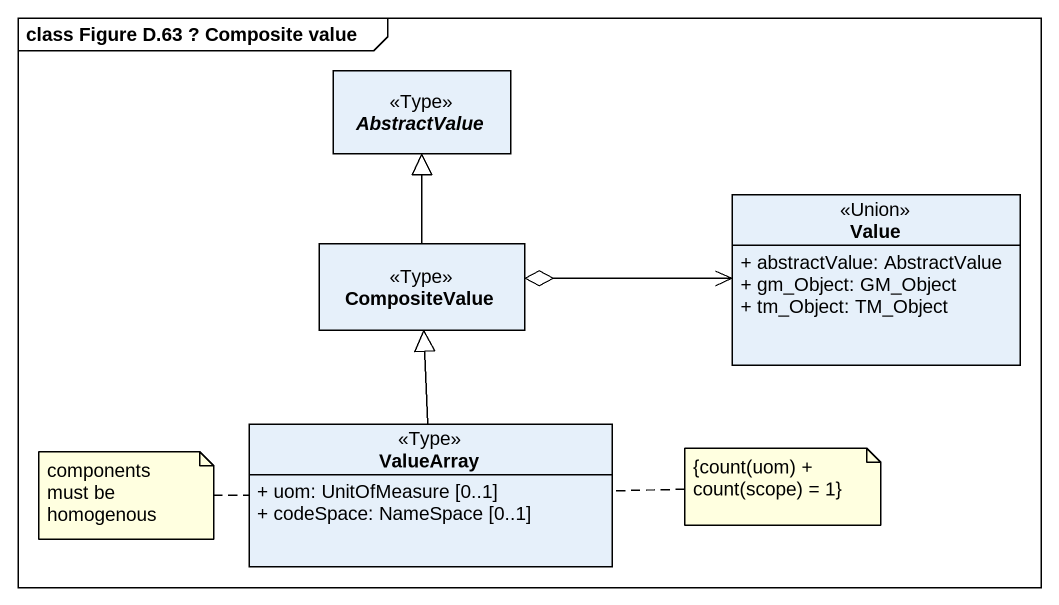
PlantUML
@startuml
mainframe class Figure D.63 ? Composite value
hide circle
hide empty members
skinparam classAttributeIconSize 0
abstract class AbstractValue <<Type>>
class CompositeValue <<Type>>
class Value <<Union>> {
  + abstractValue: AbstractValue
  + gm_Object: GM_Object
  + tm_Object: TM_Object
}
class ValueArray <<Type>> {
  + uom: UnitOfMeasure [0..1]
  + codeSpace: NameSpace [0..1]
}
CompositeValue -up-|> AbstractValue
CompositeValue o-right-> Value
ValueArray -up-|> CompositeValue
note left of ValueArray : components must be homogenous
note right of ValueArray : {count(uom) + count(scope) = 1}
@enduml
